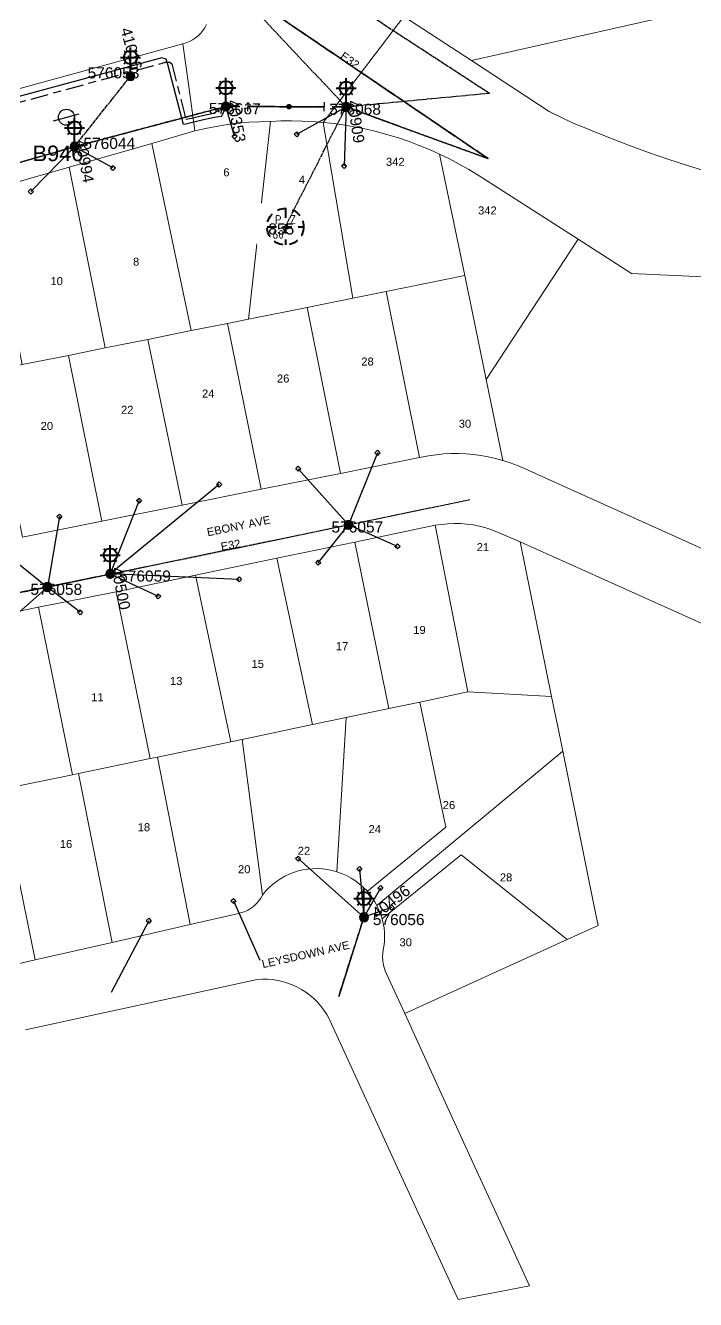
# Model space of a CAD drawing. Extents: x 316986 to 317993, y 6261353 to 6262146.
# Drawn here: x 317614.4 to 317765.2, y 6261424.7 to 6261711.3 of the extents above; entities that cross this region are included whole.
import ezdxf
from ezdxf.enums import TextEntityAlignment as Align

# ---------------------------------------------------------------- set-up
doc = ezdxf.new("R2010")
doc.units = 0
for name, pattern in [('Cable Exist OH', [1, 1, 0]), ('Cable Exist UG', [8.2, 4, -1.2, 1.8, -1.2]), ('Dash', [5, 3, -2])]:
    doc.linetypes.add(name, pattern=pattern)
doc.layers.get('0').update_dxf_attribs({"color": 6})
doc.layers.add('Cadastre Land Parcels_SP_EXT', color=9, linetype='Continuous', lineweight=5)
doc.layers.add('Cadastre Roads_SP_EXT', color=9, linetype='Continuous', lineweight=5)
for name, color, linetype in [('Equip_SL_EXT', 7, 'Continuous'), ('Equip_SP_HV_EXT', 7, 'Continuous'), ('Equip_SP_SL_EXT', 7, 'Continuous'), ('Mains_HV_EXT', 7, 'Continuous'), ('Mains_LV_EXT', 7, 'Continuous'), ('Mains_SL_EXT', 7, 'Continuous'), ('Services_SP_EXT', 7, 'Continuous'), ('SupportsOH_SP_TR_HV_LV_SL_EXT', 7, 'Continuous')]:
    doc.layers.add(name, color=color, linetype=linetype)
doc.styles.add('HVSW_LABEL', font='arial.ttf')
doc.styles.add('iecARIAL', font='arial.ttf', dxfattribs={"height": 2})
doc.styles.add('IESYMBOL1', font='isocp.shx')
doc.styles.add('POLE_LABEL', font='arial.ttf')
doc.styles.add('SLCP_LABEL', font='arial.ttf', dxfattribs={"height": 3.5})
doc.styles.get("Standard").update_dxf_attribs({"font": 'arial.ttf'})
doc.linetypes.add('Cable E UG', pattern='A,6,-0.5,["E",Standard,S=1.7,R=0,X=0.5,Y=-1],-2.9', length=9.4)

# ---------------------------------------------------------------- blocks, each defined once
blk = doc.blocks.new('SL_LANTERN_EXT')
at = {"lineweight": 40}
for p, q in [((0, 1.97), (0, 6.47)), ((-2.25, 4.22), (2.25, 4.22)), ((-1.46, 5.68), (-1.06, 5.28)), ((-1.46, 2.76), (-1.06, 3.16)), ((1.46, 5.68), (1.06, 5.28)), ((1.46, 2.76), (1.06, 3.16)), ((0, 0), (0, 2.72))]:
    blk.add_line(p, q, dxfattribs=at)
blk.add_circle((0, 4.22), 1.5, dxfattribs=at)
at = {"style": 'iecARIAL', "flags": 8}
blk.add_attdef('ASSET_NUM', (1.5, 1.5), '', height=2.5, dxfattribs=at)
for tag, p, height, flags in [('OPERATING_VOLTAGE', (0.98, -1.65), 0.2, 9), ('ORIENTATION', (0.98, -1.85), 0.2, 9), ('OWNED_BY', (0.98, -2.05), 0.2, 9), ('STATE', (0.98, -2.25), 0.2, 9), ('CONSTRUCTED_VOLTAGE', (0.98, -0.65), 0.2, 9), ('CONTROL_TYPE', (0.98, -0.85), 0.2, 9), ('LANTERN_PURPOSE', (0.98, -1.05), 0.2, 9), ('LANTERN_TYPE', (0.98, -1.25), 0.2, 9), ('NO_PHASES', (0.98, -1.45), 0.2, 9), ('USAGE', (0.98, -2.45), 0.2, 9), ('CEXIST', (0.98, -2.65), 0.2, 9), ('CNEW', (0.98, -2.85), 0.2, 9), ('CNUMBER', (0.98, -3.05), 0.2, 9), ('LNUMBER', (2.18, -3.25), 2.5, 8), ('CREMOVE', (0.98, -3.25), 0.2, 9), ('CREPLACE', (0.98, -3.45), 0.2, 9), ('LKINGHEIGHT', (0.98, -3.65), 0.2, 9), ('LBRACKET', (0.98, -3.85), 0.2, 9), ('LBRACKETVOCAB', (0.98, -4.05), 0.2, 9), ('LCATEGORY', (0.98, -4.25), 0.2, 9), ('LCHARGE1', (0.98, -4.45), 0.2, 9), ('LCHARGE1PERCENT', (0.98, -4.65), 0.2, 9), ('LCHARGE2', (0.98, -4.85), 0.2, 9), ('LCHARGE2PERCENT', (0.98, -5.05), 0.2, 9), ('LCHARGE3', (0.98, -5.25), 0.2, 9), ('LCHARGE3PERCENT', (0.98, -5.45), 0.2, 9), ('LEXIST', (0.98, -5.65), 0.2, 9), ('LLAMP', (0.98, -5.85), 0.2, 9), ('LLAMPVOCAB', (0.98, -6.05), 0.2, 9), ('LMAST', (0.98, -6.25), 0.2, 9), ('LMASTVOCAB', (0.98, -6.45), 0.2, 9), ('LNEW', (0.98, -6.65), 0.2, 9), ('LANTNUMBER', (0.98, -6.85), 0.2, 9), ('LOUTREACH', (0.98, -7.25), 0.2, 9), ('LOUTREACHVOCAB', (0.98, -7.45), 0.2, 9), ('LRATECODE', (0.98, -7.65), 0.2, 9), ('LREMOVE', (0.98, -7.85), 0.2, 9), ('LREPLACE', (0.98, -8.05), 0.2, 9), ('LTYPE', (0.98, -8.25), 0.2, 9), ('LTYPEVOCAB', (0.98, -8.45), 0.2, 9), ('LEGEND', (0.98, -8.65), 0.2, 9), ('STREETNAME', (0.98, -9.25), 0.2, 9), ('SUBURB', (0.98, -9.45), 0.2, 1), ('LOCATION', (0.98, -8.85), 0.2, 9), ('NOTES', (0.98, -9.05), 0.2, 9)]:
    blk.add_attdef(tag, p, '', height=height, dxfattribs=dict(flags=flags))
blk = doc.blocks.new('CCP_EXT')
blk.add_wipeout([(0, 0.57), (0.57, 0), (0, -0.57), (-0.57, 0)])
blk.add_lwpolyline([(-0.57, 0), (0, 0.57), (0.57, 0), (0, -0.57), (-0.57, 0)])
at = {"flags": 1}
blk.add_attdef('Z', (0, 0), '', height=0.2, dxfattribs=at)
at = {"flags": 9}
for tag, p in [('CCP_TYPE', (0, 0)), ('CONSTRUCTED_VOLTAGE', (0, -0.2)), ('OPERATING_VOLTAGE', (0, -0.6)), ('ORIENTATION', (0, -0.8)), ('OWNED_BY', (0, -1)), ('STATE', (0, -1.8)), ('NO_PHASES', (0, -0.4)), ('USAGE', (0, -1.2)), ('LEGEND', (0, -1.4)), ('LIFE_SUPPORT', (0, -1.6)), ('NOTES', (0, -2))]:
    blk.add_attdef(tag, text='', height=0.2, dxfattribs=at).set_placement(p, align=Align.MIDDLE_LEFT)
blk = doc.blocks.new('POLE_EXT')
blk.add_hatch(color=256).paths.add_polyline_path([(-1, 0, 1), (1, 0, 1)])
blk.add_lwpolyline([(-1, 0, 1), (1, 0, 1)], format="xyb", close=True)
for tag, height, flags, p in [('pNumber', 2.5, 8, (-17.84, 2.07)), ('OWNED_BY', 0.2, 9, (1.35, -0.4)), ('SPECIAL_USE', 0.2, 9, (1.35, -0.8)), ('STATE', 0.2, 9, (1.35, -1)), ('cLV', 0.2, 9, (1.35, -1.4)), ('hDepth', 0.2, 9, (1.35, -1.6)), ('hDia', 0.2, 9, (1.35, -1.8)), ('cHV', 0.2, 9, (1.35, -2)), ('PARENT', 0.2, 9, (1.35, -0.6)), ('USAGE', 0.2, 9, (1.35, -1.2)), ('LBRACKET', 0.2, 9, (1.35, -2.2)), ('LExisting', 0.2, 9, (1.35, -2.4)), ('LANTNUMBER', 0.2, 9, (1.35, -2.6)), ('LOther', 0.2, 9, (1.35, -2.8)), ('cLinedev', 0.2, 9, (1.35, -3.4)), ('pExisting', 0.2, 9, (1.35, -3.8)), ('pFooting', 0.2, 9, (1.35, -4.4)), ('pNew', 0.2, 9, (1.35, -4.6)), ('pRelocate', 0.2, 9, (1.35, -5)), ('pRemove', 0.2, 9, (1.35, -5.2)), ('pReplace', 0.2, 9, (1.35, -5.4)), ('pStay', 0.2, 9, (1.35, -5.6)), ('pType', 0.2, 9, (1.35, -5.8)), ('LRemove', 0.2, 9, (1.35, -3)), ('LEGEND', 0.2, 9, (1.35, -3.2)), ('LOCATION', 0.2, 9, (1.35, -3.6)), ('PFNUMBER', 0.2, 9, (1.35, -4)), ('NEWPFNUMBER', 0.2, 9, (1.35, -4.2)), ('cspan', 0.2, 9, (1.35, -6)), ('STREETNAME', 0.2, 9, (1.35, -6.2)), ('SUBURB', 0.2, 9, (1.35, -6.4)), ('OPERATED_BY', 0.2, 9, (1.36, -7.01)), ('NOTES', 0.2, 9, (1.35, -6.6)), ('MAINTAINED_BY', 0.2, 9, (1.36, -6.81))]:
    blk.add_attdef(tag, text='', height=height, dxfattribs=dict(flags=flags)).set_placement(p, align=Align.MIDDLE_LEFT)
at = {"style": 'POLE_LABEL'}
for tag, height, flags, p in [('ASSET_NUM', 2.5, 8, (2, 2)), ('STRUCTURE_PLANT_NUMBER', 0.2, 9, (1.35, 0.03)), ('STREET_CODE', 0.2, 9, (1.35, -0.2))]:
    blk.add_attdef(tag, text='', height=height, dxfattribs=dict(at, flags=flags)).set_placement(p, align=Align.MIDDLE_LEFT)
at = {"flags": 1}
blk.add_attdef('Z', (1.35, -7.33), '', height=0.2, dxfattribs=at)
blk = doc.blocks.new('HV_ABS_CLOSED_EXT')
blk.add_line((-3, 6.87), (3, 6.87))
blk.add_circle((0, 6.87), 1.8)
at = {"style": 'HVSW_LABEL'}
for tag, height, flags, p in [('ASSET_NUM', 3.5, 8, (2, 2)), ('STREET_CODE', 0.2, 9, (0, -0.2))]:
    blk.add_attdef(tag, text='', height=height, dxfattribs=dict(at, flags=flags)).set_placement(p, align=Align.MIDDLE_LEFT)
at = {"flags": 1}
blk.add_attdef('Z', (0, 0), '', height=0.2, dxfattribs=at)
at = {"flags": 9}
for tag, p in [('ACTUAL_STATUS', (0, -0.4)), ('CONSTRUCTED_VOLTAGE', (0, -0.6)), ('OPERATING_VOLTAGE', (0, -1)), ('ORIENTATION', (0, -1.2)), ('OWNED_BY', (0, -1.4)), ('STATE', (0, -1.6)), ('SWITCH_TYPE', (0, -1.8)), ('STREETNAME', (0, -2.6)), ('SUBURB', (0, -2.8)), ('NO_PHASES', (0, -0.8)), ('USAGE', (0, -2)), ('LEGEND', (0, -2.2)), ('LOCATION', (0, -2.4)), ('NOTES', (0, -3))]:
    blk.add_attdef(tag, text='', height=0.2, dxfattribs=at).set_placement(p, align=Align.MIDDLE_LEFT)
blk = doc.blocks.new('End Shackle_EXT')
blk.add_wipeout([(0, 0.25), (1.81, 0.25), (1.82, -0.25), (0, -0.25)])
blk.add_line((1.81, -1), (1.81, 1))
at = {"flags": 1}
blk.add_attdef('Z', (0, 0), '', height=0.2, dxfattribs=at)
at = {"flags": 9}
for tag, p in [('CONNECTOR_TYPE', (0, 0)), ('CONSTRUCTED_VOLTAGE', (0, -0.2)), ('OPERATING_VOLTAGE', (0, -0.6)), ('ORIENTATION', (0, -0.8)), ('OWNED_BY', (0, -1)), ('STATE', (0, -1.2)), ('NO_PHASES', (0, -0.4)), ('USAGE', (0, -1.4)), ('NOTES', (0, -1.6))]:
    blk.add_attdef(tag, text='', height=0.2, dxfattribs=at).set_placement(p, align=Align.MIDDLE_LEFT)
blk = doc.blocks.new('SLCP_ZELL_EXT')
blk.add_wipeout([(-0.24, 7.5), (-0.71, 7.47), (-1.17, 7.41), (-1.64, 7.32), (-2.09, 7.21), (-2.54, 7.06), (-2.98, 6.89), (-3.41, 6.69), (-3.82, 6.46), (-4.22, 6.21), (-4.6, 5.93), (-4.96, 5.63), (-5.31, 5.31), (-5.63, 4.96), (-5.93, 4.6), (-6.21, 4.22), (-6.46, 3.82), (-6.69, 3.41), (-6.89, 2.98), (-7.06, 2.54), (-7.21, 2.09), (-7.32, 1.64), (-7.41, 1.17), (-7.47, 0.71), (-7.5, 0.24), (-7.5, -0.24), (-7.47, -0.71), (-7.41, -1.17), (-7.32, -1.64), (-7.21, -2.09), (-7.06, -2.54), (-6.89, -2.98), (-6.69, -3.41), (-6.46, -3.82), (-6.21, -4.22), (-5.93, -4.6), (-5.63, -4.96), (-5.31, -5.31), (-4.96, -5.63), (-4.6, -5.93), (-4.22, -6.21), (-3.82, -6.46), (-3.41, -6.69), (-2.98, -6.89), (-2.54, -7.06), (-2.09, -7.21), (-1.64, -7.32), (-1.17, -7.41), (-0.71, -7.47), (-0.24, -7.5), (0.24, -7.5), (0.71, -7.47), (1.17, -7.41), (1.64, -7.32), (2.09, -7.21), (2.54, -7.06), (2.98, -6.89), (3.41, -6.69), (3.82, -6.46), (4.22, -6.21), (4.6, -5.93), (4.96, -5.63), (5.31, -5.31), (5.63, -4.96), (5.93, -4.6), (6.21, -4.22), (6.46, -3.82), (6.69, -3.41), (6.89, -2.98), (7.06, -2.54), (7.21, -2.09), (7.32, -1.64), (7.41, -1.17), (7.47, -0.71), (7.5, -0.24), (7.5, 0.24), (7.47, 0.71), (7.41, 1.17), (7.32, 1.64), (7.21, 2.09), (7.06, 2.54), (6.89, 2.98), (6.69, 3.41), (6.46, 3.82), (6.21, 4.22), (5.93, 4.6), (5.63, 4.96), (5.31, 5.31), (4.96, 5.63), (4.6, 5.93), (4.22, 6.21), (3.82, 6.46), (3.41, 6.69), (2.98, 6.89), (2.54, 7.06), (2.09, 7.21), (1.64, 7.32), (1.17, 7.41), (0.71, 7.47), (0.24, 7.5)])
at = {"linetype": 'Dash', "lineweight": 40, "ltscale": 0.7}
for p, q in [((0, 4.11), (0, -4.11)), ((-4.11, 0), (4.11, 0))]:
    blk.add_line(p, q, dxfattribs=at)
blk.add_circle((0, 0), 4.11, dxfattribs=at)
at = {"lineweight": 40, "style": 'IESYMBOL1'}
for s, p in [('P', (-1.6, 0)), ('Z', (1.7, 0)), ('60', (-1.61, -3.31))]:
    blk.add_text(s, height=2, dxfattribs=at).set_placement(p, align=Align.BOTTOM_CENTER)
at = {"style": 'SLCP_LABEL'}
for tag, height, flags, p in [('ASSET_NUM', 2.5, 8, (2, 2)), ('STREET_CODE', 0.2, 9, (0, -0.2))]:
    blk.add_attdef(tag, text='', height=height, dxfattribs=dict(at, flags=flags)).set_placement(p, align=Align.MIDDLE_LEFT)
at = {"flags": 1}
blk.add_attdef('Z', (0, 0), '', height=0.2, dxfattribs=at)
at = {"flags": 9}
for tag, p in [('CONSTRUCTED_VOLTAGE', (0, -0.4)), ('CONTROL_TYPE', (0, -0.6)), ('OPERATING_VOLTAGE', (0, -1)), ('ORIENTATION', (0, -1.2)), ('OWNED_BY', (0, -1.4)), ('STATE', (0, -2)), ('NO_PHASES', (0, -0.8)), ('USAGE', (0, -1.6)), ('LOCATION', (0, -1.8)), ('NOTES', (0, -2.2))]:
    blk.add_attdef(tag, text='', height=0.2, dxfattribs=at).set_placement(p, align=Align.MIDDLE_LEFT)
blk = doc.blocks.new('CONNECTOR_NODE_EXT')
h = blk.add_hatch(color=256)
edge = h.paths.add_edge_path()
edge.add_arc((0, 0), 0.5, 0, 360)
blk.add_circle((0, 0), 0.5)
at = {"flags": 1}
blk.add_attdef('Z', (0, 0), '', height=0.2, dxfattribs=at)
at = {"flags": 9}
for tag, p in [('CONNECTOR_TYPE', (0, 0)), ('CONSTRUCTED_VOLTAGE', (0, -0.2)), ('OPERATING_VOLTAGE', (0, -0.6)), ('ORIENTATION', (0, -0.8)), ('SUBTYPE', (0, -1)), ('NO_PHASES', (0, -0.4)), ('USAGE', (0, -1.2)), ('NOTES', (0, -1.4))]:
    blk.add_attdef(tag, text='', height=0.2, dxfattribs=at).set_placement(p, align=Align.MIDDLE_LEFT)

msp = doc.modelspace()

# ---------------------------------------------------------------- linework, layer by layer
at = {"layer": 'Cadastre Land Parcels_SP_EXT', "linetype": 'Continuous'}
msp.add_lwpolyline([(317600.57, 6261746.03), (317609.27, 6261696.08), (317649.8, 6261707.18), (317650.56, 6261707.41), (317651.3, 6261707.7), (317651.99, 6261708.06), (317652.65, 6261708.5), (317653.26, 6261708.99), (317653.82, 6261709.55), (317654.31, 6261710.15), (317654.75, 6261710.81), (317655.11, 6261711.51)], dxfattribs=at)
for points in [[(317711.35, 6261731.94), (317699.52, 6261713.31), (317714.73, 6261703.39), (317756.09, 6261712.71), (317756.89, 6261712.89), (317746.64, 6261731.23), (317746.08, 6261731.11), (317720.34, 6261725.82), (317711.35, 6261731.94)], [(317669.52, 6261689.7), (317667.09, 6261689.66), (317664.63, 6261689.52), (317662.18, 6261689.31), (317659.74, 6261689), (317657.3, 6261688.61), (317654.89, 6261688.13), (317652.49, 6261687.57), (317642.83, 6261684.78), (317651.7, 6261642.65), (317659.86, 6261644.28), (317664.56, 6261645.25), (317669.52, 6261689.7)], [(317688.08, 6261649.98), (317681.36, 6261689.49), (317678.99, 6261689.69), (317676.62, 6261689.8), (317674.25, 6261689.85), (317671.88, 6261689.83), (317669.52, 6261689.7), (317664.56, 6261645.25), (317677.75, 6261647.87), (317688.08, 6261649.98)], [(317707.58, 6261682.36), (317705.32, 6261683.38), (317703.02, 6261684.33), (317700.7, 6261685.2), (317698.35, 6261686), (317695.97, 6261686.73), (317693.58, 6261687.38), (317691.16, 6261687.96), (317688.73, 6261688.46), (317686.28, 6261688.88), (317683.82, 6261689.23), (317681.36, 6261689.49), (317688.08, 6261649.98), (317695.59, 6261651.48), (317713.26, 6261655.04), (317707.58, 6261682.36)], [(317651.7, 6261642.65), (317642.83, 6261684.78), (317624.23, 6261679.43), (317632.31, 6261638.79), (317641.9, 6261640.68), (317651.7, 6261642.65)], [(317738.75, 6261663.23), (317716.28, 6261677.65), (317714.16, 6261678.93), (317712, 6261680.14), (317709.81, 6261681.29), (317707.58, 6261682.36), (317713.26, 6261655.04), (317718.07, 6261631.67), (317738.75, 6261663.23)], [(317624.05, 6261637.08), (317632.31, 6261638.79), (317624.23, 6261679.43), (317605.84, 6261674.16), (317613.62, 6261635.01), (317624.05, 6261637.08)], [(317718.07, 6261631.67), (317713.26, 6261655.04), (317695.59, 6261651.48), (317703.08, 6261614.11), (317705.11, 6261614.51), (317706.78, 6261614.74), (317708.46, 6261614.9), (317710.15, 6261614.98), (317711.84, 6261614.99), (317713.53, 6261614.92), (317715.21, 6261614.77), (317716.89, 6261614.55), (317718.55, 6261614.25), (317720.2, 6261613.88), (317721.83, 6261613.43), (317718.07, 6261631.67)], [(317685.3, 6261610.54), (317703.08, 6261614.11), (317695.59, 6261651.48), (317688.08, 6261649.98), (317677.75, 6261647.87), (317685.3, 6261610.54)], [(317685.3, 6261610.54), (317677.75, 6261647.87), (317664.56, 6261645.25), (317659.86, 6261644.28), (317667.44, 6261606.97), (317685.3, 6261610.54)], [(317667.44, 6261606.97), (317659.86, 6261644.28), (317651.7, 6261642.65), (317641.9, 6261640.68), (317649.65, 6261603.4), (317667.44, 6261606.97)], [(317649.65, 6261603.4), (317641.9, 6261640.68), (317632.31, 6261638.79), (317624.05, 6261637.08), (317631.54, 6261599.77), (317649.65, 6261603.4)], [(317613.73, 6261596.2), (317631.54, 6261599.77), (317624.05, 6261637.08), (317613.62, 6261635.01), (317606.07, 6261633.48), (317613.73, 6261596.2)], [(317713.96, 6261561.38), (317706.62, 6261598.85), (317688.5, 6261595.09), (317696.13, 6261557.63), (317703.11, 6261559.09), (317713.96, 6261561.38)], [(317725.7, 6261595.12), (317720.65, 6261597.32), (317719.32, 6261597.84), (317717.96, 6261598.29), (317716.57, 6261598.65), (317715.17, 6261598.93), (317713.75, 6261599.12), (317712.32, 6261599.24), (317710.89, 6261599.27), (317709.46, 6261599.21), (317708.03, 6261599.07), (317706.62, 6261598.85), (317713.96, 6261561.38), (317732.78, 6261560.35), (317725.7, 6261595.12)], [(317696.13, 6261557.63), (317688.5, 6261595.09), (317670.95, 6261591.45), (317678.99, 6261554.02), (317686.58, 6261555.62), (317696.13, 6261557.63)], [(317678.99, 6261554.02), (317670.95, 6261591.45), (317652.63, 6261587.6), (317660.58, 6261550.15), (317663.15, 6261550.69), (317678.99, 6261554.02)], [(317660.58, 6261550.15), (317652.63, 6261587.6), (317634.79, 6261583.85), (317642.43, 6261546.39), (317644.12, 6261546.72), (317660.58, 6261550.15)], [(317642.43, 6261546.39), (317634.79, 6261583.85), (317617.34, 6261580.4), (317624.99, 6261542.74), (317626.28, 6261542.98), (317642.43, 6261546.39)], [(317624.99, 6261542.74), (317617.34, 6261580.4), (317599.62, 6261576.87), (317607.4, 6261539.11), (317608.79, 6261539.44), (317624.99, 6261542.74)], [(317732.78, 6261560.35), (317713.96, 6261561.38), (317703.11, 6261559.09), (317708.95, 6261530.93), (317691.32, 6261516.52), (317691.95, 6261515.78), (317692.52, 6261514.99), (317693.03, 6261514.15), (317693.49, 6261513.28), (317735.29, 6261548), (317734.76, 6261550.68), (317732.78, 6261560.35)], [(317691.32, 6261516.52), (317708.95, 6261530.93), (317703.11, 6261559.09), (317696.13, 6261557.63), (317686.58, 6261555.62), (317684.44, 6261520.91), (317685.54, 6261520.51), (317686.62, 6261520.03), (317687.65, 6261519.48), (317688.65, 6261518.85), (317689.59, 6261518.14), (317690.48, 6261517.37), (317691.32, 6261516.52)], [(317684.44, 6261520.91), (317686.58, 6261555.62), (317678.99, 6261554.02), (317663.15, 6261550.69), (317667.72, 6261515.67), (317668.42, 6261516.52), (317669.18, 6261517.31), (317669.99, 6261518.05), (317670.86, 6261518.72), (317671.77, 6261519.34), (317672.72, 6261519.88), (317673.71, 6261520.35), (317674.73, 6261520.76), (317675.77, 6261521.08), (317676.84, 6261521.34), (317677.92, 6261521.51), (317679.01, 6261521.6), (317680.11, 6261521.62), (317681.21, 6261521.56), (317682.3, 6261521.42), (317683.37, 6261521.2), (317684.44, 6261520.91)], [(317667.72, 6261515.67), (317663.15, 6261550.69), (317660.58, 6261550.15), (317644.12, 6261546.72), (317651.44, 6261509.05), (317662, 6261511.46), (317662.81, 6261511.63), (317663.59, 6261511.88), (317664.34, 6261512.21), (317665.05, 6261512.63), (317665.71, 6261513.11), (317666.31, 6261513.67), (317666.85, 6261514.29), (317667.32, 6261514.96), (317667.72, 6261515.67)], [(317633.91, 6261505.02), (317651.44, 6261509.05), (317644.12, 6261546.72), (317642.43, 6261546.39), (317626.28, 6261542.98), (317633.91, 6261505.02)], [(317743.27, 6261508.84), (317742.4, 6261513.12), (317738.41, 6261532.84), (317735.29, 6261548), (317693.49, 6261513.28), (317694.1, 6261511.8), (317694.63, 6261510.3), (317712.45, 6261524.75), (317736.33, 6261505.7), (317743.27, 6261508.84)], [(317616.59, 6261501.08), (317633.91, 6261505.02), (317626.28, 6261542.98), (317624.99, 6261542.74), (317608.79, 6261539.44), (317616.59, 6261501.08)], [(317598.38, 6261496.92), (317616.59, 6261501.08), (317608.79, 6261539.44), (317607.4, 6261539.11), (317598.7, 6261537.25), (317591.93, 6261529.43), (317598.38, 6261496.92)], [(317736.33, 6261505.7), (317712.45, 6261524.75), (317694.63, 6261510.3), (317694.9, 6261509.29), (317695.08, 6261508.26), (317695.19, 6261507.22), (317695.22, 6261506.18), (317695.18, 6261505.14), (317695.05, 6261504.1), (317694.88, 6261503.33), (317694.79, 6261502.54), (317694.76, 6261501.75), (317694.8, 6261500.95), (317694.92, 6261500.17), (317695.1, 6261499.39), (317695.35, 6261498.64), (317695.67, 6261497.91), (317699.75, 6261488.99), (317736.33, 6261505.7)]]:
    msp.add_lwpolyline(points, close=True, dxfattribs=at)
at = {"layer": 'Cadastre Roads_SP_EXT', "linetype": 'Continuous'}
for points in [[(317767.74, 6261678.43), (317763.35, 6261679.79), (317758.98, 6261681.23), (317754.63, 6261682.73), (317750.31, 6261684.31), (317746.01, 6261685.95), (317741.74, 6261687.66), (317737.5, 6261689.44), (317732.25, 6261691.94), (317714.73, 6261703.39), (317699.52, 6261713.31), (317690.45, 6261701.42), (317681.36, 6261689.49), (317683.82, 6261689.23), (317686.28, 6261688.88), (317688.73, 6261688.46), (317691.16, 6261687.96), (317693.58, 6261687.38), (317695.97, 6261686.73), (317698.35, 6261686), (317700.7, 6261685.2), (317703.02, 6261684.33), (317705.32, 6261683.38), (317707.58, 6261682.36), (317709.81, 6261681.29), (317712, 6261680.14), (317714.16, 6261678.93), (317716.28, 6261677.65), (317738.75, 6261663.23), (317750.8, 6261655.5), (317752.33, 6261655.43), (317773.58, 6261654.42)], [(317605.84, 6261674.16), (317624.23, 6261679.43), (317642.83, 6261684.78), (317652.49, 6261687.57), (317651.12, 6261697.57), (317649.8, 6261707.18), (317609.27, 6261696.08)], [(317772.74, 6261590.88), (317731.65, 6261609.35), (317731.65, 6261609.35), (317726.7, 6261611.6), (317725.1, 6261612.29), (317723.48, 6261612.9), (317721.83, 6261613.43), (317720.2, 6261613.88), (317718.55, 6261614.25), (317716.89, 6261614.55), (317715.21, 6261614.77), (317713.53, 6261614.92), (317711.84, 6261614.99), (317710.15, 6261614.98), (317708.46, 6261614.9), (317706.78, 6261614.74), (317705.11, 6261614.51), (317703.08, 6261614.11), (317685.3, 6261610.54), (317667.44, 6261606.97), (317649.65, 6261603.4), (317631.54, 6261599.77), (317613.73, 6261596.2)], [(317599.62, 6261576.87), (317617.34, 6261580.4), (317634.79, 6261583.85), (317652.63, 6261587.6), (317670.95, 6261591.45), (317688.5, 6261595.09), (317706.62, 6261598.85), (317708.03, 6261599.07), (317709.46, 6261599.21), (317710.89, 6261599.27), (317712.32, 6261599.24), (317713.75, 6261599.12), (317715.17, 6261598.93), (317716.57, 6261598.65), (317717.96, 6261598.29), (317719.32, 6261597.84), (317720.65, 6261597.32), (317725.7, 6261595.12), (317751.43, 6261583.6), (317778.47, 6261571.44)], [(317614.37, 6261485.31), (317632.31, 6261489.23), (317649.63, 6261492.99), (317666.56, 6261496.7), (317667.71, 6261496.76), (317668.86, 6261496.74), (317670.01, 6261496.64), (317671.14, 6261496.46), (317672.26, 6261496.21), (317673.37, 6261495.87), (317674.44, 6261495.46), (317675.49, 6261494.98), (317676.49, 6261494.42), (317677.46, 6261493.8), (317678.39, 6261493.11), (317679.26, 6261492.36), (317680.08, 6261491.56), (317680.84, 6261490.69), (317681.54, 6261489.78), (317682.17, 6261488.82), (317682.74, 6261487.82), (317687.85, 6261476.71), (317697.68, 6261455.28), (317705.1, 6261439.13), (317711.77, 6261424.66), (317718.48, 6261425.94), (317727.84, 6261427.72), (317722.94, 6261438.43), (317715.1, 6261455.48), (317707.27, 6261472.53), (317699.75, 6261488.99), (317695.67, 6261497.91), (317695.35, 6261498.64), (317695.1, 6261499.39), (317694.92, 6261500.17), (317694.8, 6261500.95), (317694.76, 6261501.75), (317694.79, 6261502.54), (317694.88, 6261503.33), (317695.05, 6261504.1), (317695.18, 6261505.14), (317695.22, 6261506.18), (317695.19, 6261507.22), (317695.08, 6261508.26), (317694.9, 6261509.29), (317694.63, 6261510.3), (317694.1, 6261511.8), (317693.49, 6261513.28), (317693.03, 6261514.15), (317692.52, 6261514.99), (317691.95, 6261515.78), (317691.32, 6261516.52), (317690.48, 6261517.37), (317689.59, 6261518.14), (317688.65, 6261518.85), (317687.65, 6261519.48), (317686.62, 6261520.03), (317685.54, 6261520.51), (317684.44, 6261520.91), (317684.44, 6261520.91), (317683.37, 6261521.2), (317682.3, 6261521.42), (317681.21, 6261521.56), (317680.11, 6261521.62), (317679.01, 6261521.6), (317677.92, 6261521.51), (317676.84, 6261521.34), (317675.77, 6261521.08), (317674.73, 6261520.76), (317673.71, 6261520.35), (317672.72, 6261519.88), (317671.77, 6261519.34), (317670.86, 6261518.72), (317669.99, 6261518.05), (317669.18, 6261517.31), (317668.42, 6261516.52), (317667.72, 6261515.67), (317667.32, 6261514.96), (317666.85, 6261514.29), (317666.31, 6261513.67), (317665.71, 6261513.11), (317665.05, 6261512.63), (317664.34, 6261512.21), (317663.59, 6261511.88), (317662.81, 6261511.63), (317662, 6261511.46), (317651.44, 6261509.05), (317633.91, 6261505.02), (317616.59, 6261501.08), (317598.38, 6261496.92)]]:
    msp.add_lwpolyline(points, dxfattribs=at)
at = {"layer": 'Mains_HV_EXT', "linetype": 'Cable E UG'}
msp.add_lwpolyline([(317659.49, 6261693.09), (317658.55, 6261691.01), (317658.46, 6261690.82), (317658.46, 6261690.82), (317656.95, 6261690.58), (317654.47, 6261690.09), (317651.98, 6261689.5), (317650.5, 6261689.08), (317649.95, 6261689.01), (317646.45, 6261702.55), (317646.07, 6261703.69), (317645.04, 6261704.05), (317645.04, 6261704.05), (317598.19, 6261691.39), (317595.59, 6261700.34)], dxfattribs=at)
at = {"layer": 'Mains_HV_EXT', "linetype": 'Cable Exist UG'}
msp.add_lwpolyline([(317595.59, 6261700.34), (317597.3, 6261699.77), (317599.83, 6261690.43), (317599.83, 6261690.43), (317645.92, 6261703.04), (317645.92, 6261703.04), (317646.86, 6261703.04), (317647.34, 6261702.66), (317650.5, 6261690.2), (317650.5, 6261690.2), (317651.73, 6261690.47), (317654.26, 6261691.06), (317656.72, 6261691.55), (317659.46, 6261693.08)], dxfattribs=at)
at = {"layer": 'Mains_HV_EXT', "linetype": 'Continuous'}
msp.add_lwpolyline([(317657.55, 6261692.58, 0.11219), (317657.96, 6261691.8)], format="xyb", dxfattribs=at)
at = {"layer": 'Mains_LV_EXT', "linetype": 'Cable Exist OH'}
for points in [[(317686.56, 6261692.97), (317659.49, 6261693.09)], [(317687.07, 6261598.97), (317714.41, 6261604.64)], [(317619.32, 6261584.96), (317633.45, 6261587.92)], [(317577.16, 6261576.55), (317619.32, 6261584.96)]]:
    msp.add_lwpolyline(points, dxfattribs=at)
at = {"layer": 'Mains_SL_EXT', "linetype": 'Cable Exist OH'}
for points in [[(317686.56, 6261692.97), (317662.67, 6261718.32)], [(317686.67, 6261717.05), (317718.88, 6261696.03)], [(317625.41, 6261684.03), (317638.02, 6261699.91)], [(317718.88, 6261696.03), (317686.56, 6261692.97)], [(317673.7, 6261693.03), (317662.64, 6261693.08)], [(317673.7, 6261693.03), (317683.36, 6261692.98)], [(317684.89, 6261492.84), (317690.55, 6261510.66)]]:
    msp.add_lwpolyline(points, dxfattribs=at)
at = {"layer": 'Services_SP_EXT'}
for points in [[(317604.07, 6261597.22), (317619.32, 6261584.96)], [(317609.02, 6261575.78), (317619.32, 6261584.96)], [(317690.55, 6261510.66), (317684.89, 6261492.84)]]:
    msp.add_lwpolyline(points, dxfattribs=at)

# ---------------------------------------------------------------- block references
at = {"layer": 'Equip_SL_EXT'}
msp.add_blockref('CONNECTOR_NODE_EXT', (317673.7, 6261693.03), dxfattribs=at)
at = {"layer": 'Equip_SP_HV_EXT'}
ref = msp.add_blockref('HV_ABS_CLOSED_EXT', (317625.41, 6261684.03), dxfattribs=dict(at, rotation=15.29115220386045))
ref.add_attrib('ASSET_NUM', 'B946', dxfattribs={"layer": '0', "height": 3.5, "style": 'HVSW_LABEL'}).set_placement((317627.41, 6261684.28), align=Align.TOP_RIGHT)
at = {"layer": 'Equip_SP_SL_EXT'}
ref = msp.add_blockref('SL_LANTERN_EXT', (317638.02, 6261699.91), dxfattribs=at)
ref.add_attrib('ASSET_NUM', '41016', dxfattribs={"layer": '0', "height": 2.5, "rotation": 285.4144, "style": 'iecARIAL'}).set_placement((317639.52, 6261701.41), align=Align.MIDDLE_RIGHT)
ref = msp.add_blockref('SL_LANTERN_EXT', (317659.49, 6261693.09), dxfattribs=at)
ref.add_attrib('ASSET_NUM', '40353', dxfattribs={"layer": '0', "height": 2.5, "rotation": 280.7431, "style": 'iecARIAL'}).set_placement((317660.99, 6261694.59), align=Align.MIDDLE_LEFT)
ref = msp.add_blockref('SL_LANTERN_EXT', (317686.56, 6261692.97), dxfattribs=at)
ref.add_attrib('ASSET_NUM', '40909', dxfattribs={"layer": '0', "height": 2.5, "rotation": 278.5122, "style": 'iecARIAL'}).set_placement((317688.06, 6261694.47), align=Align.MIDDLE_LEFT)
ref = msp.add_blockref('SL_LANTERN_EXT', (317625.41, 6261684.03), dxfattribs=at)
ref.add_attrib('ASSET_NUM', '40994', dxfattribs={"layer": '0', "height": 2.5, "rotation": 280.103, "style": 'iecARIAL'}).set_placement((317626.91, 6261685.53), align=Align.MIDDLE_LEFT)
ref = msp.add_blockref('SL_LANTERN_EXT', (317633.45, 6261587.92), dxfattribs=at)
ref.add_attrib('ASSET_NUM', '40500', dxfattribs={"layer": '0', "height": 2.5, "rotation": 281.1548, "style": 'iecARIAL'}).set_placement((317634.95, 6261589.42), align=Align.MIDDLE_LEFT)
ref = msp.add_blockref('SL_LANTERN_EXT', (317690.55, 6261510.66), dxfattribs=at)
ref.add_attrib('ASSET_NUM', '40496', dxfattribs={"layer": '0', "height": 2.5, "rotation": 37.9408, "style": 'iecARIAL'}).set_placement((317692.05, 6261512.16), align=Align.TOP_LEFT)
at = {"layer": 'SupportsOH_SP_TR_HV_LV_SL_EXT'}
ref = msp.add_blockref('POLE_EXT', (317638.02, 6261699.91), dxfattribs=at)
ref.add_attrib('ASSET_NUM', '576053', dxfattribs={"layer": '0', "height": 2.5, "rotation": 0.0557, "style": 'POLE_LABEL'}).set_placement((317640.02, 6261700.66), align=Align.MIDDLE_RIGHT)
ref = msp.add_blockref('POLE_EXT', (317659.49, 6261693.09), dxfattribs=at)
ref.add_attrib('ASSET_NUM', '576067', dxfattribs={"layer": '0', "height": 2.5, "rotation": 359.4832, "style": 'POLE_LABEL'}).set_placement((317661.49, 6261693.84), align=Align.TOP_CENTER)
ref = msp.add_blockref('POLE_EXT', (317686.56, 6261692.97), dxfattribs=at)
ref.add_attrib('ASSET_NUM', '576068', dxfattribs={"layer": '0', "height": 2.5, "rotation": 359.9717, "style": 'POLE_LABEL'}).set_placement((317688.56, 6261693.72), align=Align.TOP_CENTER)
ref = msp.add_blockref('POLE_EXT', (317625.41, 6261684.03), dxfattribs=at)
ref.add_attrib('ASSET_NUM', '576044', dxfattribs={"layer": '0', "height": 2.5, "rotation": 0.0054, "style": 'POLE_LABEL'}).set_placement((317627.41, 6261684.78), align=Align.MIDDLE_LEFT)
ref = msp.add_blockref('POLE_EXT', (317687.07, 6261598.97), dxfattribs=dict(at, rotation=359.9480791102794))
ref.add_attrib('ASSET_NUM', '576057', dxfattribs={"layer": '0', "height": 2.5, "rotation": 0.0298, "style": 'POLE_LABEL'}).set_placement((317689.07, 6261599.72), align=Align.TOP_CENTER)
ref = msp.add_blockref('POLE_EXT', (317633.45, 6261587.92), dxfattribs=at)
ref.add_attrib('ASSET_NUM', '576059', dxfattribs={"layer": '0', "height": 2.5, "rotation": 0.1069, "style": 'POLE_LABEL'}).set_placement((317635.45, 6261588.67), align=Align.TOP_LEFT)
ref = msp.add_blockref('POLE_EXT', (317619.32, 6261584.96), dxfattribs=at)
ref.add_attrib('ASSET_NUM', '576058', dxfattribs={"layer": '0', "height": 2.5, "rotation": 359.9038, "style": 'POLE_LABEL'}).set_placement((317621.32, 6261585.71), align=Align.TOP_CENTER)

# ---------------------------------------------------------------- texts
at = {"layer": 'Cadastre Land Parcels_SP_EXT'}
for s, p in [('342', (317695.52, 6261679.73)), ('6', (317658.9, 6261677.37)), ('4', (317675.89, 6261675.72)), ('342', (317716.24, 6261668.79)), ('8', (317638.59, 6261657.27)), ('10', (317620.01, 6261652.89)), ('28', (317689.96, 6261634.8)), ('26', (317670.98, 6261630.98)), ('24', (317654.11, 6261627.6)), ('22', (317635.89, 6261623.94)), ('20', (317617.8, 6261620.31)), ('30', (317711.9, 6261620.82)), ('21', (317715.94, 6261593.05)), ('19', (317701.66, 6261574.41)), ('17', (317684.23, 6261570.76)), ('15', (317665.26, 6261566.78)), ('13', (317646.91, 6261562.94)), ('11', (317629.17, 6261559.27)), ('26', (317708.29, 6261535.01)), ('18', (317639.64, 6261530.03)), ('24', (317691.59, 6261529.59)), ('16', (317622.11, 6261526.25)), ('22', (317675.66, 6261524.72)), ('20', (317662.21, 6261520.58)), ('28', (317721.15, 6261518.74)), ('30', (317698.56, 6261504.14))]:
    msp.add_text(s, height=1.8, dxfattribs=at).set_placement(p)
at = {"layer": 'Cadastre Roads_SP_EXT'}
for s, rotation, p in [('EBONY AVE', 11.5774, (317655.41, 6261596.37)), ('LEYSDOWN AVE', 12.62, (317667.81, 6261499.21))]:
    msp.add_text(s, height=1.8, rotation=rotation, dxfattribs=at).set_placement(p)
at = {"layer": 'Mains_LV_EXT'}
for rotation, p in [(324.7302, (317685.05, 6261704.04)), (10.479, (317658.52, 6261593.13))]:
    msp.add_text('E32', height=1.8, rotation=rotation, dxfattribs=at).set_placement(p)

# ---------------------------------------------------------------- next in the draw order: block references
at = {"layer": 'Equip_SL_EXT'}
ref = msp.add_blockref('SLCP_ZELL_EXT', (317672.87, 6261666.03), dxfattribs=at)
ref.add_attrib('ASSET_NUM', '855', dxfattribs={"layer": '0', "height": 2.5, "style": 'SLCP_LABEL'}).set_placement((317674.87, 6261666.78), align=Align.TOP_RIGHT)
at = {"layer": 'Services_SP_EXT'}
for p in [(317661.45, 6261686.39), (317675.44, 6261686.84), (317686.09, 6261679.7), (317634.08, 6261679.25), (317615.59, 6261673.95), (317693.6, 6261615.16), (317675.79, 6261611.59), (317658.01, 6261608.03), (317639.94, 6261604.41), (317622.03, 6261600.82), (317698.11, 6261594.12), (317680.29, 6261590.42), (317662.45, 6261586.69), (317644.28, 6261582.88), (317626.66, 6261579.28), (317675.73, 6261523.88), (317689.53, 6261521.51), (317694.25, 6261517.23), (317661.17, 6261514.34), (317696.77, 6261512.86), (317642.11, 6261509.87)]:
    msp.add_blockref('CCP_EXT', p, dxfattribs=at)

# ---------------------------------------------------------------- next in the draw order: linework, layer by layer
at = {"layer": 'Mains_HV_EXT', "linetype": 'Cable Exist OH'}
for points in [[(317718.5, 6261681.36), (317660.3, 6261720.83)], [(317625.41, 6261684.03), (317659.46, 6261693.08)], [(317659.46, 6261693.08), (317659.49, 6261693.09), (317686.56, 6261692.97), (317718.5, 6261681.36)], [(317541.09, 6261659.21), (317591.12, 6261674.17), (317625.41, 6261684.03)]]:
    msp.add_lwpolyline(points, dxfattribs=at)
at = {"layer": 'Mains_LV_EXT', "linetype": 'Cable Exist OH'}
for points in [[(317635.13, 6261736.08), (317660.3, 6261720.83), (317718.5, 6261681.36)], [(317659.49, 6261693.09), (317625.41, 6261684.03)], [(317718.5, 6261681.36), (317686.56, 6261692.97)], [(317625.41, 6261684.03), (317591.12, 6261674.17)], [(317633.47, 6261587.87), (317687.07, 6261598.97)]]:
    msp.add_lwpolyline(points, dxfattribs=at)
at = {"layer": 'Mains_SL_EXT', "linetype": 'Cable Exist OH'}
for points in [[(317625.41, 6261684.03), (317659.49, 6261693.09)], [(317672.87, 6261666.03), (317686.56, 6261692.97)], [(317686.56, 6261692.97), (317718.5, 6261681.36)], [(317591.12, 6261674.17), (317625.41, 6261684.03)], [(317633.45, 6261587.92), (317687.07, 6261598.97), (317714.41, 6261604.64)], [(317577.16, 6261576.55), (317619.32, 6261585.07), (317633.45, 6261587.92)]]:
    msp.add_lwpolyline(points, dxfattribs=at)
at = {"layer": 'Services_SP_EXT'}
for points in [[(317661.45, 6261686.39), (317659.49, 6261693.09)], [(317675.44, 6261686.84), (317686.56, 6261692.97)], [(317686.56, 6261692.97), (317686.09, 6261679.7)], [(317615.59, 6261673.95), (317625.41, 6261684.03)], [(317634.08, 6261679.25), (317625.41, 6261684.03)], [(317693.6, 6261615.16), (317687.07, 6261598.97)], [(317675.79, 6261611.59), (317687.07, 6261598.97)], [(317658.01, 6261608.03), (317633.45, 6261587.92)], [(317639.94, 6261604.41), (317633.45, 6261587.92)], [(317622.03, 6261600.82), (317619.32, 6261584.96)], [(317680.29, 6261590.42), (317687.07, 6261598.97)], [(317698.11, 6261594.12), (317687.07, 6261598.97)], [(317662.45, 6261586.69), (317633.45, 6261587.92)], [(317633.45, 6261587.92), (317644.28, 6261582.88)], [(317626.66, 6261579.28), (317619.32, 6261584.96)], [(317675.73, 6261523.88), (317690.55, 6261510.66)], [(317689.53, 6261521.51), (317690.55, 6261510.66)], [(317694.25, 6261517.23), (317690.55, 6261510.66)], [(317661.17, 6261514.34), (317667.1, 6261501.01)], [(317696.77, 6261512.86), (317690.55, 6261510.66)], [(317642.11, 6261509.87), (317633.69, 6261493.71)]]:
    msp.add_lwpolyline(points, dxfattribs=at)

# ---------------------------------------------------------------- next in the draw order: block references
at = {"layer": 'SupportsOH_SP_TR_HV_LV_SL_EXT'}
ref = msp.add_blockref('POLE_EXT', (317690.55, 6261510.66), dxfattribs=at)
ref.add_attrib('ASSET_NUM', '576056', dxfattribs={"layer": '0', "height": 2.5, "rotation": 359.9649, "style": 'POLE_LABEL'}).set_placement((317692.55, 6261511.41), align=Align.TOP_LEFT)

# ---------------------------------------------------------------- next in the draw order: block references
at = {"layer": 'Mains_SL_EXT'}
for p, rotation in [((317662.64, 6261693.08), 358.631949582023), ((317683.36, 6261692.98), 178.7043994802815)]:
    msp.add_blockref('End Shackle_EXT', p, dxfattribs=dict(at, rotation=rotation))

doc.saveas('drawing.dxf')
